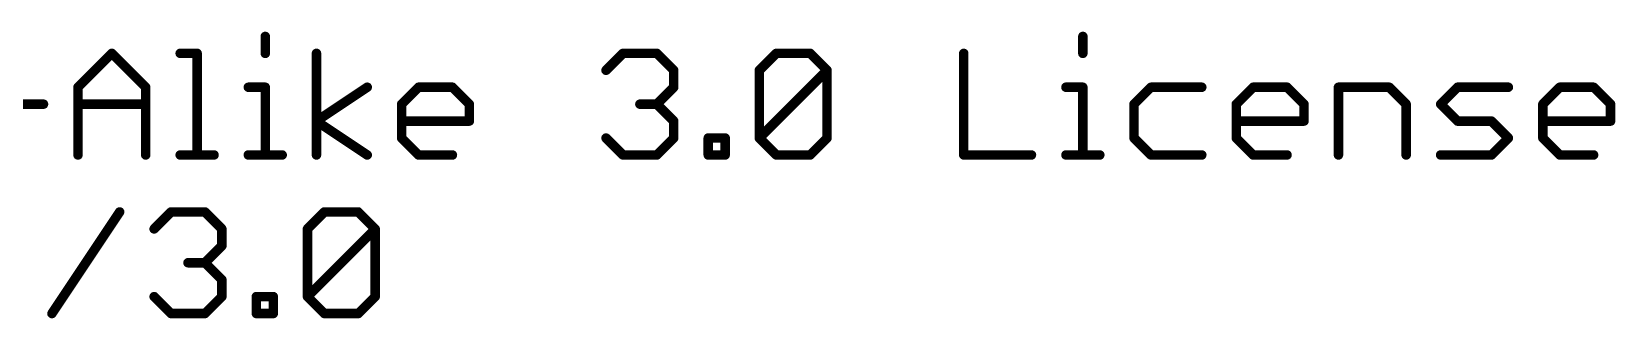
# Model space of a CAD drawing. Extents: x -28 to 79, y -1 to 63.
# Drawn here: x 53.8 to 79.17, y 58.42 to 63.01 of the extents above; entities that cross this region are included whole.
import ezdxf

# ---------------------------------------------------------------- set-up
doc = ezdxf.new("R2010")
doc.units = 0
doc.layers.add('21', color=41, linetype='CONTINUOUS')

msp = doc.modelspace()

# ---------------------------------------------------------------- linework, layer by layer
at = {"layer": '21', "const_width": 0.1524}
for points in [[(57.5395, 62.9344), (57.5395, 62.6632)], [(70.6367, 62.9344), (70.6367, 62.6632)], [(54.5397, 62.1209), (55.0821, 62.6632)], [(55.0821, 62.6632), (55.6244, 62.1209)], [(56.1769, 62.6632), (56.4481, 62.6632)], [(56.4481, 62.6632), (56.4481, 61.0362)], [(58.3598, 61.0362), (58.3598, 62.6632)], [(62.9984, 62.392), (63.2695, 62.6632)], [(63.2695, 62.6632), (63.8119, 62.6632)], [(63.8119, 62.6632), (64.083, 62.392)], [(65.4541, 62.392), (65.7253, 62.6632)], [(65.7253, 62.6632), (66.2676, 62.6632)], [(66.2676, 62.6632), (66.5388, 62.392)], [(68.7284, 62.6632), (68.7284, 61.0362)], [(64.083, 62.392), (64.083, 62.1209)], [(65.4541, 61.3074), (65.4541, 62.392)], [(65.4541, 61.3074), (66.5388, 62.392)], [(66.5388, 62.392), (66.5388, 61.3074)], [(54.5397, 61.0362), (54.5397, 62.1209)], [(55.6244, 62.1209), (55.6244, 61.0362)], [(57.2683, 62.1209), (57.5395, 62.1209)], [(57.5395, 62.1209), (57.5395, 61.0362)], [(58.3598, 61.5785), (59.1733, 62.1209)], [(59.7241, 61.8497), (59.9952, 62.1209)], [(59.9952, 62.1209), (60.5376, 62.1209)], [(60.5376, 62.1209), (60.8087, 61.8497)], [(64.083, 62.1209), (63.8119, 61.8497)], [(70.3656, 62.1209), (70.6367, 62.1209)], [(70.6367, 62.1209), (70.6367, 61.0362)], [(71.7282, 62.1209), (71.457, 61.8497)], [(72.5417, 62.1209), (71.7282, 62.1209)], [(73.0942, 61.8497), (73.3653, 62.1209)], [(73.3653, 62.1209), (73.9077, 62.1209)], [(73.9077, 62.1209), (74.1788, 61.8497)], [(74.7313, 61.0362), (74.7313, 62.1209)], [(74.7313, 62.1209), (75.5448, 62.1209)], [(75.5448, 62.1209), (75.816, 61.8497)], [(76.3685, 61.8497), (76.6396, 62.1209)], [(76.6396, 62.1209), (77.4531, 62.1209)], [(78.0056, 61.8497), (78.2768, 62.1209)], [(78.2768, 62.1209), (78.8191, 62.1209)], [(78.8191, 62.1209), (79.0903, 61.8497)], [(52.9026, 61.8497), (53.9872, 61.8497)], [(54.5397, 61.8497), (55.6244, 61.8497)], [(59.7241, 61.3074), (59.7241, 61.8497)], [(60.8087, 61.8497), (60.8087, 61.5785)], [(63.8119, 61.8497), (63.5407, 61.8497)], [(63.8119, 61.8497), (64.083, 61.5785)], [(71.457, 61.8497), (71.457, 61.3074)], [(73.0942, 61.3074), (73.0942, 61.8497)], [(74.1788, 61.8497), (74.1788, 61.5785)], [(75.816, 61.8497), (75.816, 61.0362)], [(76.6396, 61.5785), (76.3685, 61.8497)], [(78.0056, 61.3074), (78.0056, 61.8497)], [(79.0903, 61.8497), (79.0903, 61.5785)], [(59.1733, 61.0362), (58.3598, 61.5785)], [(60.8087, 61.5785), (59.7241, 61.5785)], [(64.083, 61.5785), (64.083, 61.3074)], [(74.1788, 61.5785), (73.0942, 61.5785)], [(77.182, 61.5785), (76.6396, 61.5785)], [(77.4531, 61.3074), (77.182, 61.5785)], [(79.0903, 61.5785), (78.0056, 61.5785)], [(59.9952, 61.0362), (59.7241, 61.3074)], [(63.2695, 61.0362), (62.9984, 61.3074)], [(64.083, 61.3074), (63.8119, 61.0362)], [(64.6355, 61.0362), (64.6355, 61.3074)], [(64.6355, 61.3074), (64.9067, 61.3074)], [(64.9067, 61.3074), (64.9067, 61.0362)], [(65.7253, 61.0362), (65.4541, 61.3074)], [(66.5388, 61.3074), (66.2676, 61.0362)], [(71.457, 61.3074), (71.7282, 61.0362)], [(73.3653, 61.0362), (73.0942, 61.3074)], [(77.182, 61.0362), (77.4531, 61.3074)], [(78.2768, 61.0362), (78.0056, 61.3074)], [(56.1769, 61.0362), (56.7192, 61.0362)], [(57.2683, 61.0362), (57.8107, 61.0362)], [(60.5376, 61.0362), (59.9952, 61.0362)], [(63.8119, 61.0362), (63.2695, 61.0362)], [(64.9067, 61.0362), (64.6355, 61.0362)], [(66.2676, 61.0362), (65.7253, 61.0362)], [(68.7284, 61.0362), (69.8131, 61.0362)], [(70.3656, 61.0362), (70.9079, 61.0362)], [(71.7282, 61.0362), (72.5417, 61.0362)], [(73.9077, 61.0362), (73.3653, 61.0362)], [(76.3685, 61.0362), (77.182, 61.0362)], [(78.8191, 61.0362), (78.2768, 61.0362)], [(54.1224, 58.4962), (55.2071, 60.1232)], [(55.7596, 59.852), (56.0307, 60.1232)], [(56.0307, 60.1232), (56.5731, 60.1232)], [(56.5731, 60.1232), (56.8442, 59.852)], [(58.2153, 59.852), (58.4865, 60.1232)], [(58.4865, 60.1232), (59.0288, 60.1232)], [(59.0288, 60.1232), (59.3, 59.852)], [(56.8442, 59.852), (56.8442, 59.5809)], [(58.2153, 58.7674), (58.2153, 59.852)], [(58.2153, 58.7674), (59.3, 59.852)], [(59.3, 59.852), (59.3, 58.7674)], [(56.8442, 59.5809), (56.5731, 59.3097)], [(56.5731, 59.3097), (56.3019, 59.3097)], [(56.5731, 59.3097), (56.8442, 59.0385)], [(56.8442, 59.0385), (56.8442, 58.7674)], [(56.0307, 58.4962), (55.7596, 58.7674)], [(56.8442, 58.7674), (56.5731, 58.4962)], [(57.3967, 58.4962), (57.3967, 58.7674)], [(57.3967, 58.7674), (57.6679, 58.7674)], [(57.6679, 58.7674), (57.6679, 58.4962)], [(58.4865, 58.4962), (58.2153, 58.7674)], [(59.3, 58.7674), (59.0288, 58.4962)], [(56.5731, 58.4962), (56.0307, 58.4962)], [(57.6679, 58.4962), (57.3967, 58.4962)], [(59.0288, 58.4962), (58.4865, 58.4962)]]:
    msp.add_lwpolyline(points, dxfattribs=at)
at = {"layer": '21', "const_width": 0.0762}
for points in [[(57.5776, 62.9344, 1), (57.5014, 62.9344)], [(70.6748, 62.9344, 1), (70.5986, 62.9344)], [(55.109, 62.6901, 1), (55.0551, 62.6362)], [(55.109, 62.6362, 1), (55.0551, 62.6901)], [(56.1769, 62.7013, 1), (56.1769, 62.6251)], [(56.4862, 62.6632, 1), (56.41, 62.6632)], [(56.4481, 62.6251, 1), (56.4481, 62.7013)], [(57.5014, 62.6632, 1), (57.5776, 62.6632)], [(58.3979, 62.6632, 1), (58.3217, 62.6632)], [(63.2695, 62.7013, 1), (63.2695, 62.6251)], [(63.2965, 62.6362, 1), (63.2426, 62.6901)], [(63.8388, 62.6901, 1), (63.7849, 62.6362)], [(63.8119, 62.6251, 1), (63.8119, 62.7013)], [(65.7253, 62.7013, 1), (65.7253, 62.6251)], [(65.7522, 62.6362, 1), (65.6983, 62.6901)], [(66.2945, 62.6901, 1), (66.2407, 62.6362)], [(66.2676, 62.6251, 1), (66.2676, 62.7013)], [(68.7665, 62.6632, 1), (68.6903, 62.6632)], [(70.5986, 62.6632, 1), (70.6748, 62.6632)], [(62.9714, 62.419, 1), (63.0253, 62.3651)], [(64.1211, 62.392, 1), (64.0449, 62.392)], [(64.0561, 62.3651, 1), (64.11, 62.419)], [(65.4922, 62.392, 1), (65.416, 62.392)], [(65.4272, 62.419, 1), (65.481, 62.3651)], [(66.5769, 62.392, 1), (66.5007, 62.392)], [(66.5657, 62.3651, 1), (66.5118, 62.419)], [(66.5118, 62.3651, 1), (66.5657, 62.419)], [(54.5778, 62.1209, 1), (54.5016, 62.1209)], [(54.5128, 62.1478, 1), (54.5667, 62.0939)], [(55.6625, 62.1209, 1), (55.5863, 62.1209)], [(55.5974, 62.0939, 1), (55.6513, 62.1478)], [(57.2683, 62.159, 1), (57.2683, 62.0828)], [(57.5776, 62.1209, 1), (57.5014, 62.1209)], [(57.5395, 62.0828, 1), (57.5395, 62.159)], [(59.1944, 62.0892, 1), (59.1521, 62.1526)], [(59.9952, 62.159, 1), (59.9952, 62.0828)], [(60.0222, 62.0939, 1), (59.9683, 62.1478)], [(60.5645, 62.1478, 1), (60.5106, 62.0939)], [(60.5376, 62.0828, 1), (60.5376, 62.159)], [(64.0449, 62.1209, 1), (64.1211, 62.1209)], [(64.11, 62.0939, 1), (64.0561, 62.1478)], [(70.3656, 62.159, 1), (70.3656, 62.0828)], [(70.6748, 62.1209, 1), (70.5986, 62.1209)], [(70.6367, 62.0828, 1), (70.6367, 62.159)], [(71.7282, 62.159, 1), (71.7282, 62.0828)], [(71.7551, 62.0939, 1), (71.7012, 62.1478)], [(72.5417, 62.0828, 1), (72.5417, 62.159)], [(73.3653, 62.159, 1), (73.3653, 62.0828)], [(73.3923, 62.0939, 1), (73.3384, 62.1478)], [(73.9346, 62.1478, 1), (73.8807, 62.0939)], [(73.9077, 62.0828, 1), (73.9077, 62.159)], [(74.7694, 62.1209, 1), (74.6932, 62.1209)], [(74.7313, 62.159, 1), (74.7313, 62.0828)], [(75.5718, 62.1478, 1), (75.5179, 62.0939)], [(75.5448, 62.0828, 1), (75.5448, 62.159)], [(76.6396, 62.159, 1), (76.6396, 62.0828)], [(76.6666, 62.0939, 1), (76.6127, 62.1478)], [(77.4531, 62.0828, 1), (77.4531, 62.159)], [(78.2768, 62.159, 1), (78.2768, 62.0828)], [(78.3037, 62.0939, 1), (78.2499, 62.1478)], [(78.8461, 62.1478, 1), (78.7922, 62.0939)], [(78.8191, 62.0828, 1), (78.8191, 62.159)], [(53.9872, 61.8116, 1), (53.9872, 61.8878)], [(54.5397, 61.8878, 1), (54.5397, 61.8116)], [(55.6244, 61.8116, 1), (55.6244, 61.8878)], [(59.7622, 61.8497, 1), (59.686, 61.8497)], [(59.6971, 61.8766, 1), (59.751, 61.8228)], [(60.8468, 61.8497, 1), (60.7706, 61.8497)], [(60.7818, 61.8228, 1), (60.8357, 61.8766)], [(63.5407, 61.8878, 1), (63.5407, 61.8116)], [(63.8388, 61.8766, 1), (63.7849, 61.8228)], [(63.7849, 61.8766, 1), (63.8388, 61.8228)], [(63.8119, 61.8116, 1), (63.8119, 61.8878)], [(71.4951, 61.8497, 1), (71.4189, 61.8497)], [(71.4301, 61.8766, 1), (71.484, 61.8228)], [(73.1323, 61.8497, 1), (73.0561, 61.8497)], [(73.0672, 61.8766, 1), (73.1211, 61.8228)], [(74.2169, 61.8497, 1), (74.1407, 61.8497)], [(74.1519, 61.8228, 1), (74.2058, 61.8766)], [(75.8541, 61.8497, 1), (75.7779, 61.8497)], [(75.789, 61.8228, 1), (75.8429, 61.8766)], [(76.3954, 61.8766, 1), (76.3415, 61.8228)], [(76.3415, 61.8766, 1), (76.3954, 61.8228)], [(78.0437, 61.8497, 1), (77.9675, 61.8497)], [(77.9787, 61.8766, 1), (78.0326, 61.8228)], [(79.1284, 61.8497, 1), (79.0522, 61.8497)], [(79.0634, 61.8228, 1), (79.1172, 61.8766)], [(58.3809, 61.6102, 1), (58.3386, 61.5468)], [(58.3386, 61.6102, 1), (58.3809, 61.5468)], [(59.7241, 61.6166, 1), (59.7241, 61.5404)], [(60.8087, 61.5404, 1), (60.8087, 61.6166)], [(64.1211, 61.5785, 1), (64.0449, 61.5785)], [(73.0942, 61.6166, 1), (73.0942, 61.5404)], [(74.1788, 61.5404, 1), (74.1788, 61.6166)], [(76.6396, 61.6166, 1), (76.6396, 61.5404)], [(77.2089, 61.6055, 1), (77.155, 61.5516)], [(77.182, 61.5404, 1), (77.182, 61.6166)], [(78.0056, 61.6166, 1), (78.0056, 61.5404)], [(79.0903, 61.5404, 1), (79.0903, 61.6166)], [(60.7706, 61.5785, 1), (60.8468, 61.5785)], [(64.0561, 61.5516, 1), (64.11, 61.6055)], [(74.1407, 61.5785, 1), (74.2169, 61.5785)], [(76.6127, 61.5516, 1), (76.6666, 61.6055)], [(79.0522, 61.5785, 1), (79.1284, 61.5785)], [(59.751, 61.3343, 1), (59.6971, 61.2804)], [(59.686, 61.3074, 1), (59.7622, 61.3074)], [(63.0253, 61.3343, 1), (62.9714, 61.2804)], [(64.0449, 61.3074, 1), (64.1211, 61.3074)], [(64.11, 61.2804, 1), (64.0561, 61.3343)], [(64.6736, 61.3074, 1), (64.5974, 61.3074)], [(64.6355, 61.3455, 1), (64.6355, 61.2693)], [(64.9448, 61.3074, 1), (64.8686, 61.3074)], [(64.9067, 61.2693, 1), (64.9067, 61.3455)], [(65.481, 61.3343, 1), (65.4272, 61.2804)], [(65.4272, 61.3343, 1), (65.481, 61.2804)], [(65.416, 61.3074, 1), (65.4922, 61.3074)], [(66.5007, 61.3074, 1), (66.5769, 61.3074)], [(66.5657, 61.2804, 1), (66.5118, 61.3343)], [(71.484, 61.3343, 1), (71.4301, 61.2804)], [(71.4189, 61.3074, 1), (71.4951, 61.3074)], [(73.1211, 61.3343, 1), (73.0672, 61.2804)], [(73.0561, 61.3074, 1), (73.1323, 61.3074)], [(77.4801, 61.2804, 1), (77.4262, 61.3343)], [(77.4262, 61.2804, 1), (77.4801, 61.3343)], [(78.0326, 61.3343, 1), (77.9787, 61.2804)], [(77.9675, 61.3074, 1), (78.0437, 61.3074)], [(54.5016, 61.0362, 1), (54.5778, 61.0362)], [(55.5863, 61.0362, 1), (55.6625, 61.0362)], [(56.1769, 61.0743, 1), (56.1769, 60.9981)], [(56.41, 61.0362, 1), (56.4862, 61.0362)], [(56.7192, 60.9981, 1), (56.7192, 61.0743)], [(57.2683, 61.0743, 1), (57.2683, 60.9981)], [(57.5014, 61.0362, 1), (57.5776, 61.0362)], [(57.8107, 60.9981, 1), (57.8107, 61.0743)], [(58.3217, 61.0362, 1), (58.3979, 61.0362)], [(59.1521, 61.0045, 1), (59.1944, 61.0679)], [(59.9952, 61.0743, 1), (59.9952, 60.9981)], [(59.9683, 61.0093, 1), (60.0222, 61.0631)], [(60.5376, 60.9981, 1), (60.5376, 61.0743)], [(63.2695, 61.0743, 1), (63.2695, 60.9981)], [(63.2426, 61.0093, 1), (63.2965, 61.0631)], [(63.7849, 61.0631, 1), (63.8388, 61.0093)], [(63.8119, 60.9981, 1), (63.8119, 61.0743)], [(64.6355, 61.0743, 1), (64.6355, 60.9981)], [(64.5974, 61.0362, 1), (64.6736, 61.0362)], [(64.8686, 61.0362, 1), (64.9448, 61.0362)], [(64.9067, 60.9981, 1), (64.9067, 61.0743)], [(65.7253, 61.0743, 1), (65.7253, 60.9981)], [(65.6983, 61.0093, 1), (65.7522, 61.0631)], [(66.2407, 61.0631, 1), (66.2945, 61.0093)], [(66.2676, 60.9981, 1), (66.2676, 61.0743)], [(68.7284, 61.0743, 1), (68.7284, 60.9981)], [(68.6903, 61.0362, 1), (68.7665, 61.0362)], [(69.8131, 60.9981, 1), (69.8131, 61.0743)], [(70.3656, 61.0743, 1), (70.3656, 60.9981)], [(70.5986, 61.0362, 1), (70.6748, 61.0362)], [(70.9079, 60.9981, 1), (70.9079, 61.0743)], [(71.7282, 61.0743, 1), (71.7282, 60.9981)], [(71.7012, 61.0093, 1), (71.7551, 61.0631)], [(72.5417, 60.9981, 1), (72.5417, 61.0743)], [(73.3653, 61.0743, 1), (73.3653, 60.9981)], [(73.3384, 61.0093, 1), (73.3923, 61.0631)], [(73.9077, 60.9981, 1), (73.9077, 61.0743)], [(74.6932, 61.0362, 1), (74.7694, 61.0362)], [(75.7779, 61.0362, 1), (75.8541, 61.0362)], [(76.3685, 61.0743, 1), (76.3685, 60.9981)], [(77.155, 61.0631, 1), (77.2089, 61.0093)], [(77.182, 60.9981, 1), (77.182, 61.0743)], [(78.2768, 61.0743, 1), (78.2768, 60.9981)], [(78.2499, 61.0093, 1), (78.3037, 61.0631)], [(78.8191, 60.9981, 1), (78.8191, 61.0743)], [(55.2388, 60.1021, 1), (55.1754, 60.1443)], [(56.0307, 60.1613, 1), (56.0307, 60.0851)], [(56.0577, 60.0962, 1), (56.0038, 60.1501)], [(56.6, 60.1501, 1), (56.5461, 60.0962)], [(56.5731, 60.0851, 1), (56.5731, 60.1613)], [(58.4865, 60.1613, 1), (58.4865, 60.0851)], [(58.5134, 60.0962, 1), (58.4595, 60.1501)], [(59.0557, 60.1501, 1), (59.0019, 60.0962)], [(59.0288, 60.0851, 1), (59.0288, 60.1613)], [(55.7326, 59.879, 1), (55.7865, 59.8251)], [(56.8823, 59.852, 1), (56.8061, 59.852)], [(56.8173, 59.8251, 1), (56.8712, 59.879)], [(58.2534, 59.852, 1), (58.1772, 59.852)], [(58.1884, 59.879, 1), (58.2423, 59.8251)], [(59.3381, 59.852, 1), (59.2619, 59.852)], [(59.3269, 59.8251, 1), (59.273, 59.879)], [(59.273, 59.8251, 1), (59.3269, 59.879)], [(56.8061, 59.5809, 1), (56.8823, 59.5809)], [(56.8712, 59.5539, 1), (56.8173, 59.6078)], [(56.3019, 59.3478, 1), (56.3019, 59.2716)], [(56.6, 59.3366, 1), (56.5461, 59.2828)], [(56.5461, 59.3366, 1), (56.6, 59.2828)], [(56.5731, 59.2716, 1), (56.5731, 59.3478)], [(56.8823, 59.0385, 1), (56.8061, 59.0385)], [(56.8173, 59.0116, 1), (56.8712, 59.0655)], [(55.7865, 58.7943, 1), (55.7326, 58.7404)], [(56.8061, 58.7674, 1), (56.8823, 58.7674)], [(56.8712, 58.7404, 1), (56.8173, 58.7943)], [(57.4348, 58.7674, 1), (57.3586, 58.7674)], [(57.3967, 58.8055, 1), (57.3967, 58.7293)], [(57.706, 58.7674, 1), (57.6298, 58.7674)], [(57.6679, 58.7293, 1), (57.6679, 58.8055)], [(58.2423, 58.7943, 1), (58.1884, 58.7404)], [(58.1884, 58.7943, 1), (58.2423, 58.7404)], [(58.1772, 58.7674, 1), (58.2534, 58.7674)], [(59.2619, 58.7674, 1), (59.3381, 58.7674)], [(59.3269, 58.7404, 1), (59.273, 58.7943)], [(54.0907, 58.5173, 1), (54.1541, 58.4751)], [(56.0307, 58.5343, 1), (56.0307, 58.4581)], [(56.0038, 58.4693, 1), (56.0577, 58.5231)], [(56.5461, 58.5231, 1), (56.6, 58.4693)], [(56.5731, 58.4581, 1), (56.5731, 58.5343)], [(57.3967, 58.5343, 1), (57.3967, 58.4581)], [(57.3586, 58.4962, 1), (57.4348, 58.4962)], [(57.6298, 58.4962, 1), (57.706, 58.4962)], [(57.6679, 58.4581, 1), (57.6679, 58.5343)], [(58.4865, 58.5343, 1), (58.4865, 58.4581)], [(58.4595, 58.4693, 1), (58.5134, 58.5231)], [(59.0019, 58.5231, 1), (59.0557, 58.4693)], [(59.0288, 58.4581, 1), (59.0288, 58.5343)]]:
    msp.add_lwpolyline(points, format="xyb", dxfattribs=at)

doc.saveas('drawing.dxf')
